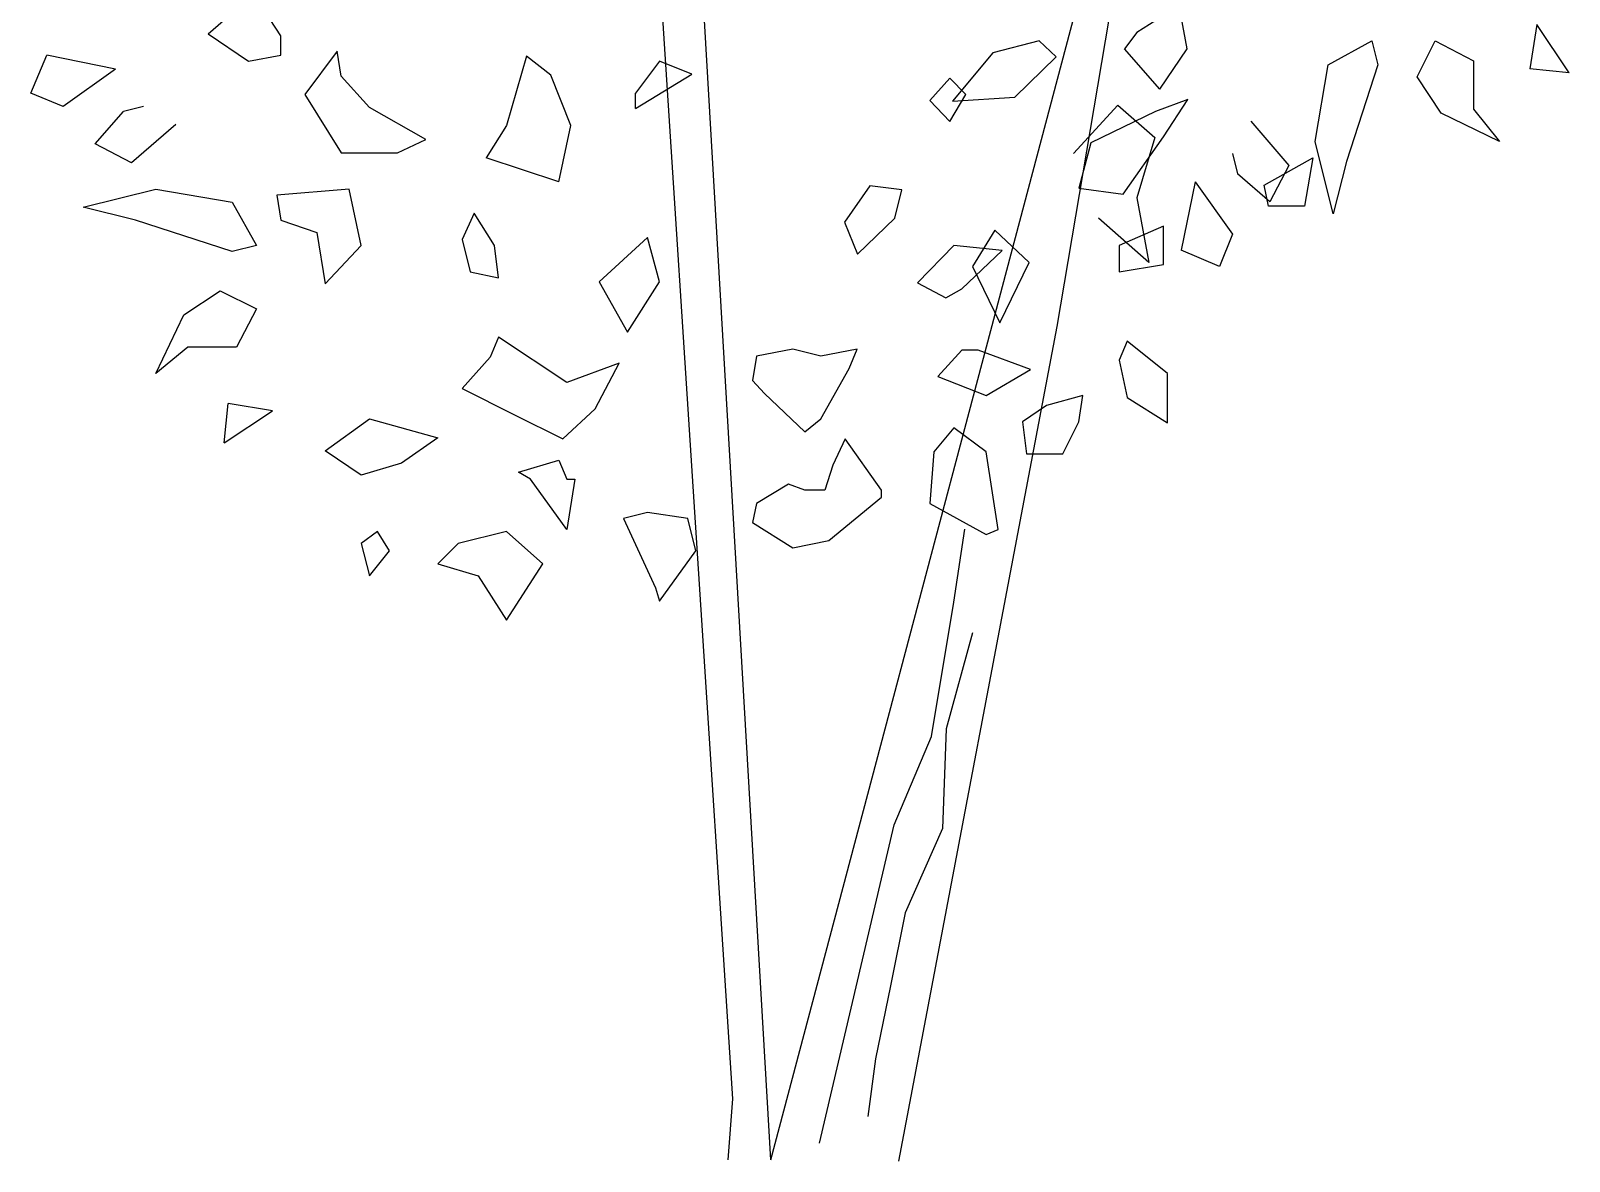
# Model space of a CAD drawing. Header units: millimetres. Extents: x 365.38 to 366.22, y 2530.23 to 2532.22.
# Drawn here: x 365.547 to 366.144, y 2530.231 to 2530.67 of the extents above; entities that cross this region are included whole.
import ezdxf

# ---------------------------------------------------------------- set-up
doc = ezdxf.new("R2010")
doc.units = ezdxf.units.MM
doc.header["$LTSCALE"] = 10
doc.layers.add('Vegetais', color=94, linetype='Continuous')

msp = doc.modelspace()

# ---------------------------------------------------------------- linework, layer by layer
at = {"layer": 'Vegetais', "color": 34}
for p, q in [((365.83416, 2530.23178), (365.80353, 2530.75732)), ((365.78778, 2530.74114), (365.81928, 2530.25551)), ((365.9451, 2530.55498), (365.97653, 2530.74114)), ((365.83416, 2530.23178), (365.96478, 2530.7244)), ((365.88369, 2530.23125), (365.9451, 2530.55498)), ((365.89635, 2530.39597), (365.90503, 2530.44804)), ((365.91228, 2530.43614), (365.90216, 2530.39893)), ((365.90216, 2530.39893), (365.90066, 2530.36025)), ((365.88191, 2530.36175), (365.89635, 2530.39597)), ((365.85297, 2530.23823), (365.88191, 2530.36175)), ((365.90066, 2530.36025), (365.88622, 2530.32751)), ((365.88622, 2530.32751), (365.88047, 2530.29925)), ((365.88047, 2530.29925), (365.87466, 2530.27097)), ((365.87466, 2530.27097), (365.87178, 2530.24865)), ((365.81928, 2530.25551), (365.81749, 2530.23178))]:
    msp.add_line(p, q, dxfattribs=at)
at = {"layer": 'Vegetais'}
for p, q in [((365.61603, 2530.66839), (365.63166, 2530.68207)), ((365.64416, 2530.66761), (365.63791, 2530.67739)), ((365.98578, 2530.67514), (365.97597, 2530.66889)), ((365.99553, 2530.66264), (365.99316, 2530.67514)), ((365.61603, 2530.66839), (365.63166, 2530.65786)), ((365.64416, 2530.6602), (365.64416, 2530.66761)), ((365.97597, 2530.66889), (365.97128, 2530.66264)), ((366.1311, 2530.67201), (366.12835, 2530.65482)), ((366.1436, 2530.65326), (366.1311, 2530.67201)), ((365.66603, 2530.66176), (365.65353, 2530.64495)), ((365.6676, 2530.65198), (365.66603, 2530.66176)), ((365.92016, 2530.66107), (365.90453, 2530.64232)), ((365.9381, 2530.66576), (365.92016, 2530.66107)), ((365.94472, 2530.65951), (365.9381, 2530.66576)), ((365.98497, 2530.64701), (365.97128, 2530.66264)), ((365.98497, 2530.64701), (365.99553, 2530.66264)), ((366.05022, 2530.65639), (366.06703, 2530.66576)), ((366.06703, 2530.66576), (366.06935, 2530.65639)), ((366.0846, 2530.6517), (366.0916, 2530.66576)), ((366.0916, 2530.66576), (366.10647, 2530.65795)), ((365.54728, 2530.64536), (365.55353, 2530.6602)), ((365.5801, 2530.65473), (365.55353, 2530.6602)), ((365.63166, 2530.65786), (365.64416, 2530.6602)), ((365.73947, 2530.65979), (365.73166, 2530.63286)), ((365.74885, 2530.65239), (365.73947, 2530.65979)), ((365.79103, 2530.65786), (365.78166, 2530.64536)), ((365.80353, 2530.65276), (365.79103, 2530.65786)), ((365.92872, 2530.64389), (365.94472, 2530.65951)), ((366.04516, 2530.6267), (366.05022, 2530.65639)), ((366.06935, 2530.65639), (366.05722, 2530.61889)), ((366.10647, 2530.65795), (366.10647, 2530.6392)), ((365.5801, 2530.65473), (365.55978, 2530.64026)), ((365.67853, 2530.63989), (365.6676, 2530.65198)), ((365.75666, 2530.63286), (365.74885, 2530.65239)), ((365.78166, 2530.63948), (365.80353, 2530.65276)), ((365.90353, 2530.6512), (365.89572, 2530.64261)), ((365.90978, 2530.64495), (365.90353, 2530.6512)), ((366.09397, 2530.63764), (366.0846, 2530.6517)), ((366.1436, 2530.65326), (366.12835, 2530.65482)), ((365.55978, 2530.64026), (365.54728, 2530.64536)), ((365.65353, 2530.64495), (365.6676, 2530.62229)), ((365.78166, 2530.63948), (365.78166, 2530.64536)), ((365.90353, 2530.63442), (365.90978, 2530.64495)), ((365.90453, 2530.64232), (365.92872, 2530.64389)), ((365.99572, 2530.64301), (365.98322, 2530.63832)), ((365.98635, 2530.62854), (365.99572, 2530.64301)), ((365.57228, 2530.62582), (365.58322, 2530.63832)), ((365.59103, 2530.64026), (365.58322, 2530.63832)), ((365.70041, 2530.62739), (365.67853, 2530.63989)), ((365.89572, 2530.64261), (365.90353, 2530.63442)), ((365.95141, 2530.62201), (365.9686, 2530.64076)), ((365.98322, 2530.63832), (365.95822, 2530.6262)), ((365.9686, 2530.64076), (365.98303, 2530.62826)), ((366.1166, 2530.6267), (366.09397, 2530.63764)), ((366.10647, 2530.6392), (366.1166, 2530.6267)), ((365.60353, 2530.63323), (365.58635, 2530.61839)), ((365.73166, 2530.63286), (365.72385, 2530.62036)), ((365.75197, 2530.61098), (365.75666, 2530.63286)), ((366.02016, 2530.63451), (366.03497, 2530.61732)), ((365.58635, 2530.61839), (365.57228, 2530.62582)), ((365.68947, 2530.62229), (365.70041, 2530.62739)), ((365.95822, 2530.6262), (365.95353, 2530.60864)), ((365.97072, 2530.60629), (365.98635, 2530.62854)), ((365.98303, 2530.62826), (365.97597, 2530.60482)), ((366.05216, 2530.59857), (366.04516, 2530.6267)), ((365.6676, 2530.62229), (365.68947, 2530.62229)), ((365.75197, 2530.61098), (365.72385, 2530.62036)), ((366.0131, 2530.62201), (366.01503, 2530.6142)), ((366.02541, 2530.60979), (366.04416, 2530.62036)), ((366.04416, 2530.62036), (366.04103, 2530.60161)), ((366.02753, 2530.60326), (366.01503, 2530.6142)), ((366.03497, 2530.61732), (366.02753, 2530.60326)), ((366.05722, 2530.61889), (366.05216, 2530.59857)), ((365.5676, 2530.6012), (365.59572, 2530.60823)), ((365.59572, 2530.60823), (365.62541, 2530.60317)), ((365.67072, 2530.60823), (365.6426, 2530.60589)), ((365.67541, 2530.58636), (365.67072, 2530.60823)), ((365.87247, 2530.60951), (365.86272, 2530.59545)), ((365.88497, 2530.60795), (365.87247, 2530.60951)), ((365.88222, 2530.59701), (365.88497, 2530.60795)), ((365.95353, 2530.60864), (365.97072, 2530.60629)), ((365.99866, 2530.61107), (365.99316, 2530.58451)), ((365.99866, 2530.61107), (366.0131, 2530.59076)), ((366.02697, 2530.60161), (366.02541, 2530.60979)), ((365.58791, 2530.59614), (365.5676, 2530.6012)), ((365.62541, 2530.60317), (365.63478, 2530.58636)), ((365.6426, 2530.60589), (365.64416, 2530.59614)), ((365.97597, 2530.60482), (365.98066, 2530.57982)), ((366.04103, 2530.60161), (366.02697, 2530.60161)), ((365.62541, 2530.58401), (365.58791, 2530.59614)), ((365.64416, 2530.59614), (365.65822, 2530.59145)), ((365.71916, 2530.59886), (365.71447, 2530.5887)), ((365.72697, 2530.58636), (365.71916, 2530.59886)), ((365.86272, 2530.59545), (365.86778, 2530.58295)), ((365.86778, 2530.58295), (365.88222, 2530.59701)), ((365.98066, 2530.57982), (365.96116, 2530.59701)), ((365.65822, 2530.59145), (365.66135, 2530.57151)), ((365.78635, 2530.58948), (365.7676, 2530.57229)), ((365.79103, 2530.57229), (365.78635, 2530.58948)), ((365.92091, 2530.59232), (365.91235, 2530.57826)), ((365.93422, 2530.57982), (365.92091, 2530.59232)), ((365.98635, 2530.59379), (365.96916, 2530.58636)), ((365.98635, 2530.57895), (365.98635, 2530.59379)), ((366.0131, 2530.59076), (366.00803, 2530.57826)), ((365.63478, 2530.58636), (365.62541, 2530.58401)), ((365.66135, 2530.57151), (365.67541, 2530.58636)), ((365.71447, 2530.5887), (365.7176, 2530.5762)), ((365.72853, 2530.57386), (365.72697, 2530.58636)), ((365.9051, 2530.58636), (365.89103, 2530.57192)), ((365.92385, 2530.58442), (365.9051, 2530.58636)), ((365.90822, 2530.56957), (365.92385, 2530.58442)), ((365.96916, 2530.58636), (365.96916, 2530.5762)), ((366.00803, 2530.57826), (365.99316, 2530.58451)), ((365.91235, 2530.57826), (365.92285, 2530.55639)), ((365.92285, 2530.55639), (365.93422, 2530.57982)), ((365.96916, 2530.5762), (365.98635, 2530.57895)), ((365.7176, 2530.5762), (365.72853, 2530.57386)), ((365.7676, 2530.57229), (365.77853, 2530.55276)), ((365.77853, 2530.55276), (365.79103, 2530.57229)), ((365.89103, 2530.57192), (365.90197, 2530.56604)), ((365.60666, 2530.55942), (365.62072, 2530.56879)), ((365.62072, 2530.56879), (365.63478, 2530.56176)), ((365.90197, 2530.56604), (365.90822, 2530.56957)), ((365.63478, 2530.56176), (365.62697, 2530.54692)), ((365.59572, 2530.53676), (365.60666, 2530.55942)), ((365.72853, 2530.55082), (365.72541, 2530.54301)), ((365.7551, 2530.53323), (365.72853, 2530.55082)), ((365.97228, 2530.54926), (365.96916, 2530.54182)), ((365.98791, 2530.53676), (365.97228, 2530.54926)), ((365.60822, 2530.54692), (365.59572, 2530.53676)), ((365.62697, 2530.54692), (365.60822, 2530.54692)), ((365.72541, 2530.54301), (365.71447, 2530.53089)), ((365.82853, 2530.54339), (365.82697, 2530.53401)), ((365.8426, 2530.54614), (365.82853, 2530.54339)), ((365.85353, 2530.54339), (365.8426, 2530.54614)), ((365.8676, 2530.54614), (365.85353, 2530.54339)), ((365.86447, 2530.5387), (365.8676, 2530.54614)), ((365.90822, 2530.54573), (365.89885, 2530.53557)), ((365.91447, 2530.54573), (365.90822, 2530.54573)), ((365.93478, 2530.53832), (365.91447, 2530.54573)), ((365.96916, 2530.54182), (365.97228, 2530.52739)), ((365.77541, 2530.54067), (365.7551, 2530.53323)), ((365.76603, 2530.52307), (365.77541, 2530.54067)), ((365.85353, 2530.51917), (365.86447, 2530.5387)), ((365.9176, 2530.52817), (365.93478, 2530.53832)), ((365.98791, 2530.51761), (365.98791, 2530.53676)), ((365.71447, 2530.53089), (365.73478, 2530.52073)), ((365.82697, 2530.53401), (365.83166, 2530.52895)), ((365.89885, 2530.53557), (365.9176, 2530.52817)), ((365.62228, 2530.50979), (365.62385, 2530.52504)), ((365.64103, 2530.52229), (365.62385, 2530.52504)), ((365.83166, 2530.52895), (365.84728, 2530.51411)), ((365.94103, 2530.52426), (365.93166, 2530.51801)), ((365.9551, 2530.52817), (365.94103, 2530.52426)), ((365.95353, 2530.51801), (365.9551, 2530.52817)), ((365.97228, 2530.52739), (365.98791, 2530.51761)), ((365.62228, 2530.50979), (365.64103, 2530.52229)), ((365.66135, 2530.50667), (365.67853, 2530.51917)), ((365.67853, 2530.51917), (365.7051, 2530.51176)), ((365.73478, 2530.52073), (365.75353, 2530.51136)), ((365.75353, 2530.51136), (365.76603, 2530.52307)), ((365.84728, 2530.51411), (365.85353, 2530.51917)), ((365.93166, 2530.51801), (365.93322, 2530.50551)), ((365.94728, 2530.50551), (365.95353, 2530.51801)), ((365.7051, 2530.51176), (365.69103, 2530.50198)), ((365.9051, 2530.51567), (365.89728, 2530.50629)), ((365.9176, 2530.50629), (365.9051, 2530.51567)), ((365.67541, 2530.49729), (365.66135, 2530.50667)), ((365.86291, 2530.51136), (365.85822, 2530.5012)), ((365.87697, 2530.49145), (365.86291, 2530.51136)), ((365.89728, 2530.50629), (365.89572, 2530.48636)), ((365.92228, 2530.4762), (365.9176, 2530.50629)), ((365.69103, 2530.50198), (365.67541, 2530.49729)), ((365.73635, 2530.49848), (365.75197, 2530.50317)), ((365.75197, 2530.50317), (365.7551, 2530.49573)), ((365.85822, 2530.5012), (365.8551, 2530.49145)), ((365.93322, 2530.50551), (365.94728, 2530.50551)), ((365.74103, 2530.49573), (365.73635, 2530.49848)), ((365.7551, 2530.4762), (365.74103, 2530.49573)), ((365.7551, 2530.49573), (365.75822, 2530.49573)), ((365.75822, 2530.49573), (365.7551, 2530.4762)), ((365.84103, 2530.49379), (365.82853, 2530.48636)), ((365.84728, 2530.49145), (365.84103, 2530.49379)), ((365.8551, 2530.49145), (365.84728, 2530.49145)), ((365.85666, 2530.47192), (365.87697, 2530.4887)), ((365.87697, 2530.4887), (365.87697, 2530.49145)), ((365.78635, 2530.48286), (365.77697, 2530.48051)), ((365.80197, 2530.48051), (365.78635, 2530.48286)), ((365.82853, 2530.48636), (365.82697, 2530.47895)), ((365.89572, 2530.48636), (365.9176, 2530.47426)), ((365.77697, 2530.48051), (365.78947, 2530.45354)), ((365.8051, 2530.46801), (365.80197, 2530.48051)), ((365.82697, 2530.47895), (365.8426, 2530.46917)), ((365.90503, 2530.44804), (365.90935, 2530.47631)), ((365.9176, 2530.47426), (365.92228, 2530.4762)), ((365.68166, 2530.47542), (365.67541, 2530.47073)), ((365.67541, 2530.47073), (365.67853, 2530.45823)), ((365.68635, 2530.46801), (365.68166, 2530.47542)), ((365.71291, 2530.47073), (365.7051, 2530.46292)), ((365.73166, 2530.47542), (365.71291, 2530.47073)), ((365.74572, 2530.46292), (365.73166, 2530.47542)), ((365.8426, 2530.46917), (365.85666, 2530.47192)), ((365.67853, 2530.45823), (365.68635, 2530.46801)), ((365.79103, 2530.44848), (365.8051, 2530.46801)), ((365.7051, 2530.46292), (365.72072, 2530.45823)), ((365.72072, 2530.45823), (365.73166, 2530.44104)), ((365.73166, 2530.44104), (365.74572, 2530.46292)), ((365.78947, 2530.45354), (365.79103, 2530.44848))]:
    msp.add_line(p, q, dxfattribs=at)

doc.saveas('drawing.dxf')
